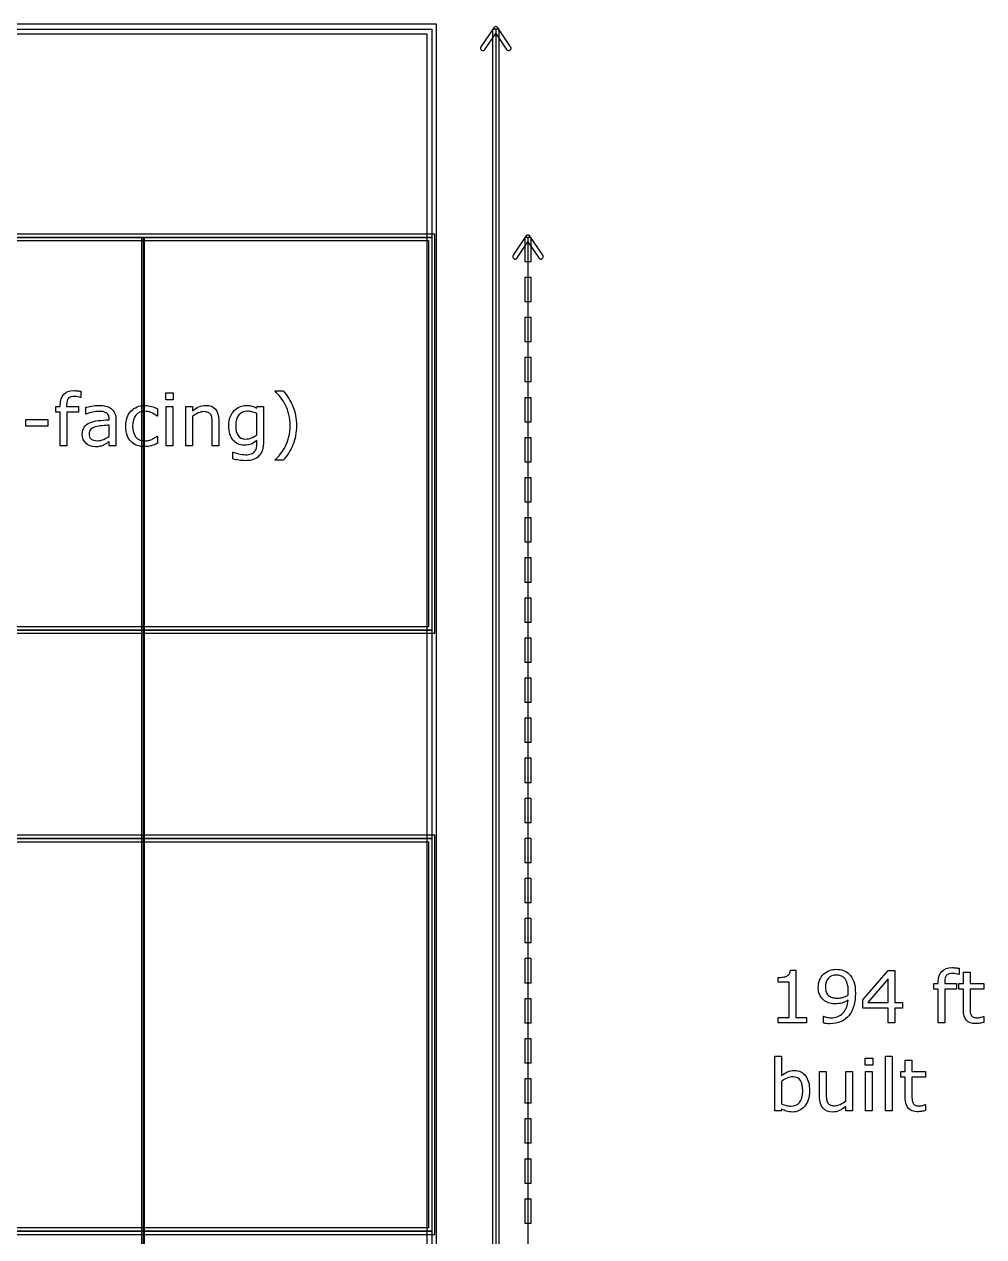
# Model space of a CAD drawing. Extents: x -13 to 750, y 12 to 2314.
# Drawn here: x 217.2 to 336.9, y 1012.2 to 1163.5 of the extents above; entities that cross this region are included whole.
import ezdxf

# ---------------------------------------------------------------- set-up
doc = ezdxf.new("R2010")
doc.units = 0
doc.layers.get('0').update_dxf_attribs({"linetype": 'CONTINUOUS'})

msp = doc.modelspace()

# ---------------------------------------------------------------- linework, layer by layer
at = {"color": 7}
for points in [[(43.400391, 1163.4896), (43.400391, 711.2904), (268.59961, 711.2904), (268.59961, 1163.4896)], [(44, 1162.89), (268, 1162.89), (268, 1136.89), (44, 1136.89)], [(44.599609, 1162.2904), (267.40039, 1162.2904), (267.40039, 712.4896), (44.599609, 712.4896)], [(275.59961, 1162.89), (275.59961, 740.89), (276.40039, 740.89), (276.40039, 1162.89)], [(275.75, 1163.056)], [(43.599609, 1137.2904), (43.599609, 1087.4896), (268.40039, 1087.4896), (268.40039, 1137.2904)], [(44, 1136.89), (268, 1136.89), (268, 1087.89), (44, 1087.89)], [(44.400391, 1136.4896), (267.59961, 1136.4896), (267.59961, 1088.2904), (44.400391, 1088.2904)], [(231.80078, 1136.89), (231.80078, 937.89), (232.19922, 937.89), (232.19922, 1136.89)], [(279.59961, 1136.89), (279.59961, 1133.89), (280.40039, 1133.89), (280.40039, 1136.89)], [(279.75, 1137.056)], [(279.59961, 1131.89), (279.59961, 1128.89), (280.40039, 1128.89), (280.40039, 1131.89)], [(279.59961, 1126.89), (279.59961, 1123.89), (280.40039, 1123.89), (280.40039, 1126.89)], [(279.59961, 1121.89), (279.59961, 1118.89), (280.40039, 1118.89), (280.40039, 1121.89)], [(235.76514, 1116.6205), (234.8335, 1116.6205), (234.8335, 1117.4774), (235.76514, 1117.4774)], [(279.59961, 1116.89), (279.59961, 1113.89), (280.40039, 1113.89), (280.40039, 1116.89)], [(235.7124, 1110.89), (234.88623, 1110.89), (234.88623, 1115.7987), (235.7124, 1115.7987)], [(220.13379, 1113.3553), (217.3916, 1113.3553), (217.3916, 1114.1507), (220.13379, 1114.1507)], [(246.19775, 1112.2392)], [(279.59961, 1111.89), (279.59961, 1108.89), (280.40039, 1108.89), (280.40039, 1111.89)], [(279.59961, 1106.89), (279.59961, 1103.89), (280.40039, 1103.89), (280.40039, 1106.89)], [(279.59961, 1101.89), (279.59961, 1098.89), (280.40039, 1098.89), (280.40039, 1101.89)], [(279.59961, 1096.89), (279.59961, 1093.89), (280.40039, 1093.89), (280.40039, 1096.89)], [(279.59961, 1091.89), (279.59961, 1088.89), (280.40039, 1088.89), (280.40039, 1091.89)], [(44, 1087.89), (268, 1087.89), (268, 1061.89), (44, 1061.89)], [(279.59961, 1086.89), (279.59961, 1083.89), (280.40039, 1083.89), (280.40039, 1086.89)], [(279.59961, 1081.89), (279.59961, 1078.89), (280.40039, 1078.89), (280.40039, 1081.89)], [(279.59961, 1076.89), (279.59961, 1073.89), (280.40039, 1073.89), (280.40039, 1076.89)], [(279.59961, 1071.89), (279.59961, 1068.89), (280.40039, 1068.89), (280.40039, 1071.89)], [(279.59961, 1066.89), (279.59961, 1063.89), (280.40039, 1063.89), (280.40039, 1066.89)], [(43.599609, 1062.2904), (43.599609, 1012.4896), (268.40039, 1012.4896), (268.40039, 1062.2904)], [(44, 1061.89), (268, 1061.89), (268, 1012.89), (44, 1012.89)], [(44.400391, 1061.4896), (267.59961, 1061.4896), (267.59961, 1013.2904), (44.400391, 1013.2904)], [(279.59961, 1061.89), (279.59961, 1058.89), (280.40039, 1058.89), (280.40039, 1061.89)], [(279.59961, 1056.89), (279.59961, 1053.89), (280.40039, 1053.89), (280.40039, 1056.89)], [(279.59961, 1051.89), (279.59961, 1048.89), (280.40039, 1048.89), (280.40039, 1051.89)], [(279.59961, 1046.89), (279.59961, 1043.89), (280.40039, 1043.89), (280.40039, 1046.89)], [(326.72998, 1040.7313), (325.75879, 1040.7313), (325.75879, 1038.89), (324.91504, 1038.89), (324.91504, 1040.7313), (321.78174, 1040.7313), (321.78174, 1041.7421), (324.9502, 1045.4335), (325.75879, 1045.4335), (325.75879, 1041.4344), (326.72998, 1041.4344)], [(324.91504, 1041.4344), (324.91504, 1044.3876), (322.37939, 1041.4344)], [(320.85006, 1042.555)], [(279.59961, 1041.89), (279.59961, 1038.89), (280.40039, 1038.89), (280.40039, 1041.89)], [(279.59961, 1036.89), (279.59961, 1033.89), (280.40039, 1033.89), (280.40039, 1036.89)], [(323.00342, 1033.6205), (322.07178, 1033.6205), (322.07178, 1034.4774), (323.00342, 1034.4774)], [(325.42045, 1027.89), (324.59428, 1027.89), (324.59428, 1034.7279), (325.42045, 1034.7279)], [(279.59961, 1031.89), (279.59961, 1028.89), (280.40039, 1028.89), (280.40039, 1031.89)], [(322.95072, 1027.89), (322.12455, 1027.89), (322.12455, 1032.7987), (322.95072, 1032.7987)], [(315.13284, 1030.3817)], [(279.59961, 1026.89), (279.59961, 1023.89), (280.40039, 1023.89), (280.40039, 1026.89)], [(279.59961, 1021.89), (279.59961, 1018.89), (280.40039, 1018.89), (280.40039, 1021.89)], [(279.59961, 1016.89), (279.59961, 1013.89), (280.40039, 1013.89), (280.40039, 1016.89)], [(44, 1012.89), (268, 1012.89), (268, 986.89), (44, 986.89)]]:
    msp.add_lwpolyline(points, close=True, dxfattribs=at)
for points in [[(275.75, 1163.056), (274.15039, 1160.6556)], [(274.65041, 1160.3236), (276, 1162.349), (277.34961, 1160.3236)], [(276, 1162.89), (276, 740.89)], [(277.84962, 1160.6556), (276.25, 1163.056)], [(232, 1136.89), (232, 937.89)], [(279.75, 1137.056), (278.15039, 1134.6556)], [(278.65041, 1134.3236), (280, 1136.349), (281.34961, 1134.3236)], [(280, 1136.89), (280, 937.89)], [(281.84962, 1134.6556), (280.25, 1137.056)], [(224.26025, 1116.9281), (224.21635, 1116.9281)], [(224.26029, 1117.6838), (224.26025, 1116.9281)], [(248.48291, 1117.684), (248.48291, 1117.728), (249.48926, 1117.728)], [(222.46293, 1115.9657), (222.46293, 1115.7987), (223.95268, 1115.7987), (223.95268, 1115.1044), (222.4893, 1115.1044), (222.4893, 1110.89), (221.66313, 1110.89), (221.66313, 1115.1044), (221.10502, 1115.1044), (221.10502, 1115.7987), (221.66313, 1115.7987), (221.66313, 1115.9613)], [(224.90625, 1114.8539), (224.86235, 1114.8539), (224.86235, 1115.6932)], [(233.81836, 1115.5043), (233.81836, 1114.5858), (233.77436, 1114.5858)], [(238.17329, 1114.5547), (238.17329, 1110.89), (237.34712, 1110.89), (237.34712, 1115.7987), (238.17329, 1115.7987), (238.17329, 1115.2538)], [(246.19779, 1115.5876), (246.25049, 1115.7985), (247.02393, 1115.7985), (247.02393, 1111.4481)], [(227.77588, 1114.1335), (227.77588, 1114.2609)], [(228.59771, 1114.2208), (228.59766, 1110.89)], [(241.45166, 1110.89), (240.62549, 1110.89), (240.62549, 1113.6849)], [(241.45161, 1114.076), (241.45166, 1110.89)], [(246.19775, 1112.2391), (246.19775, 1114.9154)], [(227.77588, 1112.0985), (227.77588, 1113.4652)], [(227.77588, 1112.0984), (227.77588, 1112.0985)], [(233.77436, 1112.1073), (233.81836, 1112.1073), (233.81836, 1111.1976)], [(251.12842, 1113.4038), (251.12842, 1113.4037)], [(228.59766, 1110.89), (227.77588, 1110.89), (227.77588, 1111.4129)], [(246.19779, 1111.1096), (246.19779, 1111.5579)], [(243.21826, 1109.242), (243.21826, 1110.0857), (243.26226, 1110.0857)], [(249.48926, 1109.0795), (248.48291, 1109.0795), (248.48291, 1109.1235)], [(333.78324, 1045.6838), (333.7832, 1044.9281)], [(314.76367, 1038.89), (311.22168, 1038.89), (311.22168, 1039.558), (312.58398, 1039.558), (312.58398, 1043.9437), (311.22168, 1043.9437), (311.22168, 1044.5414)], [(312.74658, 1045.4555), (313.42773, 1045.4555), (313.42773, 1039.5581), (314.76367, 1039.5581), (314.76367, 1038.89)], [(333.7832, 1044.9281), (333.7393, 1044.9281)], [(334.32373, 1040.4936), (334.32373, 1043.104), (333.76562, 1043.104), (333.76562, 1043.7983), (334.32373, 1043.7983), (334.32373, 1045.2089), (335.1499, 1045.2089), (335.1499, 1043.7983), (336.85498, 1043.7983), (336.85498, 1043.104), (335.1499, 1043.104), (335.1499, 1040.8671)], [(319.96282, 1042.7437), (319.9624, 1042.744)], [(331.98588, 1043.9657), (331.98588, 1043.7987), (333.47563, 1043.7987), (333.47563, 1043.1044), (332.01225, 1043.1044), (332.01225, 1038.89), (331.18608, 1038.89), (331.18608, 1043.1044), (330.62797, 1043.1044), (330.62797, 1043.7987), (331.18608, 1043.7987), (331.18608, 1043.9613)], [(316.85547, 1038.8636), (316.85547, 1039.703), (316.89937, 1039.703)], [(336.81106, 1039.6762), (336.85496, 1039.6762), (336.85498, 1038.9339)], [(311.63916, 1028.1185), (311.58646, 1027.89), (310.81302, 1027.89), (310.81302, 1034.7279), (311.63919, 1034.7279), (311.63919, 1032.2845)], [(327.07279, 1029.4937), (327.07279, 1032.1041), (326.51469, 1032.1041), (326.51469, 1032.7984), (327.07279, 1032.7984), (327.07279, 1034.209), (327.89897, 1034.209), (327.89897, 1032.7984), (329.60404, 1032.7984), (329.60404, 1032.1041), (327.89897, 1032.1041), (327.89897, 1029.8672)], [(316.38525, 1029.6127), (316.38525, 1032.7987), (317.21143, 1032.7987), (317.21143, 1030.0038)], [(319.66352, 1029.1336), (319.66352, 1032.7986), (320.4897, 1032.7986), (320.48975, 1027.89)], [(311.63916, 1031.5902), (311.63916, 1028.7777)], [(314.28027, 1030.3593), (314.28027, 1030.3597)], [(320.48975, 1027.89), (319.66357, 1027.89), (319.66357, 1028.4349)], [(329.56013, 1028.6763), (329.60403, 1028.6763), (329.60404, 1027.934)]]:
    msp.add_lwpolyline(points, dxfattribs=at)
for points in [[(276, 1163.190144), (275.899454, 1163.190144), (275.805592, 1163.13978), (275.75, 1163.056)], [(276.25, 1163.056), (276.194408, 1163.13978), (276.100546, 1163.190144), (276, 1163.190144)], [(274.15039, 1160.6556), (274.106339, 1160.589303), (274.090441, 1160.508218), (274.106196, 1160.430195)], [(277.893814, 1160.430195), (277.909569, 1160.508218), (277.893671, 1160.589303), (277.84962, 1160.6556)], [(274.106196, 1160.430195), (274.12195, 1160.352173), (274.168066, 1160.28361), (274.23439, 1160.2396)], [(274.23439, 1160.2396), (274.300688, 1160.195543), (274.381778, 1160.179641), (274.459806, 1160.195396)], [(274.459806, 1160.195396), (274.537833, 1160.211151), (274.6064, 1160.25727), (274.65041, 1160.3236)], [(277.34961, 1160.3236), (277.39362, 1160.257273), (277.462185, 1160.211155), (277.54021, 1160.195401)], [(277.54021, 1160.195401), (277.618235, 1160.179646), (277.699322, 1160.195546), (277.76562, 1160.2396)], [(277.76562, 1160.2396), (277.831944, 1160.28361), (277.87806, 1160.352173), (277.893814, 1160.430195)], [(280, 1137.190144), (279.899454, 1137.190144), (279.805592, 1137.13978), (279.75, 1137.056)], [(280.25, 1137.056), (280.194408, 1137.13978), (280.100546, 1137.190144), (280, 1137.190144)], [(278.15039, 1134.6556), (278.106339, 1134.589303), (278.090441, 1134.508218), (278.106196, 1134.430195)], [(278.106196, 1134.430195), (278.12195, 1134.352173), (278.168066, 1134.28361), (278.23439, 1134.2396)], [(278.23439, 1134.2396), (278.300688, 1134.195543), (278.381778, 1134.179641), (278.459806, 1134.195396)], [(278.459806, 1134.195396), (278.537833, 1134.211151), (278.6064, 1134.25727), (278.65041, 1134.3236)], [(281.34961, 1134.3236), (281.39362, 1134.257273), (281.462185, 1134.211155), (281.54021, 1134.195401)], [(281.54021, 1134.195401), (281.618235, 1134.179646), (281.699322, 1134.195546), (281.76562, 1134.2396)], [(281.76562, 1134.2396), (281.831944, 1134.28361), (281.87806, 1134.352173), (281.893814, 1134.430195)], [(281.893814, 1134.430195), (281.909569, 1134.508218), (281.893671, 1134.589303), (281.84962, 1134.6556)], [(221.66313, 1115.9613), (221.66313, 1116.5443), (221.808147, 1116.991067), (222.09818, 1117.3016)], [(222.09818, 1117.3016), (222.38822, 1117.615067), (222.807167, 1117.7718), (223.35502, 1117.7718)], [(222.70024, 1116.8138), (222.542033, 1116.658533), (222.46293, 1116.375833), (222.46293, 1115.9657)], [(223.47367, 1117.0511), (223.119177, 1117.0511), (222.861367, 1116.972), (222.70024, 1116.8138)], [(223.35502, 1117.7718), (223.539593, 1117.7718), (223.70512, 1117.763133), (223.8516, 1117.7458)], [(223.86039, 1117.0071), (223.713903, 1117.036433), (223.584997, 1117.0511), (223.47367, 1117.0511)], [(223.8516, 1117.7458), (224.001013, 1117.728467), (224.137243, 1117.7078), (224.26029, 1117.6838)], [(224.21635, 1116.9281), (224.12553, 1116.954767), (224.006877, 1116.9811), (223.86039, 1117.0071)], [(249.15967, 1116.9414), (248.945803, 1117.2226), (248.720217, 1117.470133), (248.48291, 1117.684)], [(249.76172, 1115.9658), (249.577147, 1116.337867), (249.376463, 1116.663067), (249.15967, 1116.9414)], [(249.48926, 1117.728), (250.007813, 1117.133267), (250.410643, 1116.484333), (250.69775, 1115.7812)], [(224.86235, 1115.6932), (225.023483, 1115.7372), (225.256397, 1115.785533), (225.56109, 1115.8382)], [(225.73242, 1115.1), (225.46582, 1115.044667), (225.19043, 1114.962633), (224.90625, 1114.8539)], [(225.56109, 1115.8382), (225.865777, 1115.890867), (226.166067, 1115.9172), (226.46196, 1115.9172)], [(226.45752, 1115.188), (226.24072, 1115.188), (225.99902, 1115.158667), (225.73242, 1115.1)], [(226.97168, 1115.153), (226.80762, 1115.176333), (226.636233, 1115.188), (226.45752, 1115.188)], [(226.46196, 1115.9172), (226.807667, 1115.9172), (227.10796, 1115.887867), (227.36284, 1115.8292)], [(227.39355, 1115.0168), (227.276363, 1115.084133), (227.13574, 1115.129533), (226.97168, 1115.153)], [(227.36284, 1115.8292), (227.620653, 1115.773867), (227.84331, 1115.677167), (228.03081, 1115.5391)], [(228.03081, 1115.5391), (228.215383, 1115.404367), (228.35601, 1115.230067), (228.45269, 1115.0162)], [(229.83691, 1113.3378), (229.83691, 1114.140533), (230.056637, 1114.7704), (230.49609, 1115.2274)], [(230.49609, 1115.2274), (230.938477, 1115.6844), (231.521487, 1115.9129), (232.24512, 1115.9129)], [(232.20991, 1115.1966), (231.741163, 1115.1966), (231.370557, 1115.0384), (231.09809, 1114.722)], [(232.99214, 1115.0384), (232.72554, 1115.143867), (232.464797, 1115.1966), (232.20991, 1115.1966)], [(232.24512, 1115.9129), (232.526367, 1115.9129), (232.801757, 1115.873367), (233.07129, 1115.7943)], [(233.07129, 1115.7943), (233.34375, 1115.715167), (233.592773, 1115.6185), (233.81836, 1115.5043)], [(238.17329, 1115.2538), (238.431103, 1115.467667), (238.697703, 1115.634633), (238.97309, 1115.7547)], [(239.58833, 1115.148), (239.362743, 1115.148), (239.126903, 1115.092333), (238.88081, 1114.981)], [(238.97309, 1115.7547), (239.248483, 1115.874833), (239.5312, 1115.9349), (239.82124, 1115.9349)], [(240.12446, 1115.056), (239.986767, 1115.117333), (239.808057, 1115.148), (239.58833, 1115.148)], [(239.82124, 1115.9349), (240.351513, 1115.9349), (240.75581, 1115.775233), (241.03413, 1115.4559)], [(241.03413, 1115.4559), (241.31245, 1115.136567), (241.45161, 1114.6766), (241.45161, 1114.076)], [(242.87992, 1114.4802), (243.00004, 1114.787867), (243.16264, 1115.053), (243.36772, 1115.2756)], [(243.36772, 1115.2756), (243.558147, 1115.483667), (243.78959, 1115.6448), (244.06205, 1115.759)], [(245.02002, 1115.1923), (244.56592, 1115.1923), (244.208497, 1115.039967), (243.94775, 1114.7353)], [(244.06205, 1115.759), (244.33451, 1115.8762), (244.605507, 1115.9348), (244.87504, 1115.9348)], [(244.87504, 1115.9348), (245.15922, 1115.9348), (245.396523, 1115.905467), (245.58695, 1115.8468)], [(245.58252, 1115.1263), (245.39502, 1115.1703), (245.20752, 1115.1923), (245.02002, 1115.1923)], [(246.19775, 1114.9154), (245.978023, 1115.015), (245.772947, 1115.0853), (245.58252, 1115.1263)], [(245.58695, 1115.8468), (245.78031, 1115.7908), (245.983923, 1115.7044), (246.19779, 1115.5876)], [(250.19238, 1114.7749), (250.083987, 1115.2085), (249.940433, 1115.605467), (249.76172, 1115.9658)], [(250.69775, 1115.7812), (250.984863, 1115.078067), (251.12842, 1114.2856), (251.12842, 1113.4038)], [(224.66455, 1113.215), (224.825683, 1113.446467), (225.0542, 1113.6281), (225.3501, 1113.7599)], [(225.3501, 1113.7599), (225.648927, 1113.891767), (226.007813, 1113.981133), (226.42676, 1114.028)], [(226.42676, 1114.028), (226.845707, 1114.074667), (227.295413, 1114.109833), (227.77588, 1114.1335)], [(227.6748, 1114.7267), (227.610333, 1114.849767), (227.516583, 1114.946467), (227.39355, 1115.0168)], [(227.77588, 1114.2609), (227.77588, 1114.448433), (227.742187, 1114.6037), (227.6748, 1114.7267)], [(228.45269, 1115.0162), (228.54937, 1114.802333), (228.59771, 1114.5372), (228.59771, 1114.2208)], [(231.09809, 1114.722), (230.828563, 1114.408533), (230.6938, 1113.947133), (230.6938, 1113.3378)], [(233.77436, 1114.5858), (233.522407, 1114.782067), (233.261667, 1114.932933), (232.99214, 1115.0384)], [(238.88081, 1114.981), (238.634717, 1114.869667), (238.398877, 1114.727567), (238.17329, 1114.5547)], [(240.44087, 1114.7836), (240.367623, 1114.9066), (240.262153, 1114.9974), (240.12446, 1115.056)], [(240.58589, 1114.3177), (240.559557, 1114.516967), (240.511217, 1114.672267), (240.44087, 1114.7836)], [(240.62549, 1113.6849), (240.62549, 1113.9105), (240.61229, 1114.121433), (240.58589, 1114.3177)], [(242.70414, 1113.3904), (242.70414, 1113.812267), (242.762733, 1114.175533), (242.87992, 1114.4802)], [(243.94775, 1114.7353), (243.68701, 1114.430633), (243.55664, 1113.988267), (243.55664, 1113.4082)], [(250.35498, 1113.4038), (250.35498, 1113.884267), (250.30078, 1114.3413), (250.19238, 1114.7749)], [(224.42725, 1112.3141), (224.42725, 1112.686167), (224.50635, 1112.986467), (224.66455, 1113.215)], [(224.88867, 1111.1935), (224.581057, 1111.4865), (224.42725, 1111.860033), (224.42725, 1112.3141)], [(225.49951, 1112.9553), (225.35303, 1112.8147), (225.27979, 1112.6199), (225.27979, 1112.3709)], [(225.27979, 1112.3709), (225.27979, 1112.089633), (225.36475, 1111.8772), (225.53467, 1111.7336)], [(226.0752, 1113.2717), (225.837893, 1113.204367), (225.645997, 1113.0989), (225.49951, 1112.9553)], [(226.88379, 1113.3992), (226.543943, 1113.369867), (226.274413, 1113.327367), (226.0752, 1113.2717)], [(227.77588, 1113.4652), (227.523927, 1113.450533), (227.226563, 1113.428533), (226.88379, 1113.3992)], [(227.10791, 1111.6897), (227.348143, 1111.803967), (227.5708, 1111.9402), (227.77588, 1112.0984)], [(230.0127, 1112.2084), (229.895507, 1112.530667), (229.83691, 1112.907133), (229.83691, 1113.3378)], [(230.50928, 1111.4086), (230.295413, 1111.619533), (230.129887, 1111.886133), (230.0127, 1112.2084)], [(230.6938, 1113.3378), (230.6938, 1112.746), (230.825637, 1112.290433), (231.08931, 1111.9711)], [(233.52388, 1111.9271), (233.629347, 1111.997433), (233.71284, 1112.0575), (233.77436, 1112.1073)], [(243.2183, 1111.5974), (242.875527, 1112.0222), (242.70414, 1112.619867), (242.70414, 1113.3904)], [(243.55664, 1113.4082), (243.55664, 1112.8574), (243.65332, 1112.4399), (243.84668, 1112.1557)], [(243.84668, 1112.1557), (244.04004, 1111.871567), (244.36084, 1111.7295), (244.80908, 1111.7295)], [(245.52979, 1111.8657), (245.77295, 1111.959433), (245.995603, 1112.083933), (246.19775, 1112.2392)], [(250.19238, 1112.0283), (250.30078, 1112.4443), (250.35498, 1112.9028), (250.35498, 1113.4038)], [(251.12842, 1113.4037), (251.12842, 1112.521833), (250.984863, 1111.729333), (250.69775, 1111.0262)], [(226.01367, 1110.7541), (225.57129, 1110.7541), (225.19629, 1110.900567), (224.88867, 1111.1935)], [(225.53467, 1111.7336), (225.70459, 1111.593), (225.963867, 1111.5227), (226.3125, 1111.5227)], [(226.64209, 1110.8241), (226.463377, 1110.777433), (226.253903, 1110.7541), (226.01367, 1110.7541)], [(226.3125, 1111.5227), (226.60254, 1111.5227), (226.867677, 1111.578367), (227.10791, 1111.6897)], [(227.1167, 1110.9911), (226.979007, 1110.9237), (226.820803, 1110.868033), (226.64209, 1110.8241)], [(227.47705, 1111.202), (227.354003, 1111.114133), (227.233887, 1111.043833), (227.1167, 1110.9911)], [(227.77588, 1111.4129), (227.70264, 1111.3629), (227.60303, 1111.2926), (227.47705, 1111.202)], [(231.26953, 1110.9339), (230.97363, 1111.039367), (230.720213, 1111.1976), (230.50928, 1111.4086)], [(231.08931, 1111.9711), (231.35591, 1111.654633), (231.729443, 1111.4964), (232.20991, 1111.4964)], [(232.24512, 1110.7801), (231.890627, 1110.7801), (231.56543, 1110.831367), (231.26953, 1110.9339)], [(232.20991, 1111.4964), (232.376903, 1111.4964), (232.546827, 1111.5184), (232.71968, 1111.5624)], [(233.03174, 1110.89), (232.785647, 1110.816733), (232.52344, 1110.7801), (232.24512, 1110.7801)], [(232.71968, 1111.5624), (232.892527, 1111.6064), (233.0478, 1111.6635), (233.1855, 1111.7337)], [(233.81836, 1111.1976), (233.542967, 1111.0658), (233.28076, 1110.963267), (233.03174, 1110.89)], [(233.1855, 1111.7337), (233.305613, 1111.795033), (233.418407, 1111.8595), (233.52388, 1111.9271)], [(244.61576, 1110.9646), (244.029827, 1110.9646), (243.564007, 1111.175533), (243.2183, 1111.5974)], [(245.48149, 1111.1096), (245.255903, 1111.012933), (244.967327, 1110.9646), (244.61576, 1110.9646)], [(244.80908, 1111.7295), (245.049313, 1111.7295), (245.28955, 1111.7749), (245.52979, 1111.8657)], [(246.19779, 1111.5579), (245.94877, 1111.358633), (245.710003, 1111.2092), (245.48149, 1111.1096)], [(245.91216, 1110.156), (246.0147, 1110.270267), (246.087943, 1110.407967), (246.13189, 1110.5691)], [(246.13189, 1110.5691), (246.175823, 1110.730233), (246.19779, 1110.9104), (246.19779, 1111.1096)], [(247.02393, 1111.4481), (247.02393, 1110.6161), (246.834963, 1110.005267), (246.45703, 1109.6156)], [(249.15967, 1109.8662), (249.388183, 1110.1562), (249.588867, 1110.4814), (249.76172, 1110.8418)], [(250.69775, 1111.0262), (250.410643, 1110.323067), (250.007813, 1109.674167), (249.48926, 1109.0795)], [(249.76172, 1110.8418), (249.94336, 1111.2168), (250.086913, 1111.6123), (250.19238, 1112.0283)], [(243.94775, 1109.0881), (243.701657, 1109.123433), (243.458493, 1109.174733), (243.21826, 1109.242)], [(243.26226, 1110.0857), (243.397027, 1110.033033), (243.610893, 1109.968567), (243.90386, 1109.8923)], [(243.90386, 1109.8923), (244.196827, 1109.813233), (244.489793, 1109.7737), (244.78276, 1109.7737)], [(244.7124, 1109.0311), (244.45166, 1109.0311), (244.196777, 1109.0501), (243.94775, 1109.0881)], [(246.45703, 1109.6156), (246.079103, 1109.225933), (245.49756, 1109.0311), (244.7124, 1109.0311)], [(244.78276, 1109.7737), (245.064013, 1109.7737), (245.296927, 1109.8074), (245.4815, 1109.8748)], [(245.4815, 1109.8748), (245.666067, 1109.942133), (245.80962, 1110.035867), (245.91216, 1110.156)], [(248.48291, 1109.1235), (248.708497, 1109.325633), (248.934083, 1109.5732), (249.15967, 1109.8662)], [(316.8774, 1044.9369), (317.316853, 1045.355833), (317.852987, 1045.5653), (318.4858, 1045.5653)], [(318.4858, 1045.5653), (318.802207, 1045.5653), (319.095177, 1045.5155), (319.36471, 1045.4159)], [(331.62113, 1045.3016), (331.91117, 1045.615067), (332.330117, 1045.7718), (332.87797, 1045.7718)], [(332.87797, 1045.7718), (333.062543, 1045.7718), (333.22807, 1045.763133), (333.37455, 1045.7458)], [(333.37455, 1045.7458), (333.523963, 1045.728467), (333.660193, 1045.7078), (333.78324, 1045.6838)], [(311.22168, 1044.5414), (311.406253, 1044.5414), (311.604007, 1044.556067), (311.81494, 1044.5854)], [(311.81494, 1044.5854), (312.02588, 1044.6174), (312.18555, 1044.6628), (312.29395, 1044.7216)], [(312.29395, 1044.7216), (312.42871, 1044.794867), (312.534177, 1044.887167), (312.61035, 1044.9985)], [(312.61035, 1044.9985), (312.68945, 1045.112767), (312.73486, 1045.2651), (312.74658, 1045.4555)], [(316.21822, 1043.3065), (316.21822, 1043.9745), (316.437947, 1044.517967), (316.8774, 1044.9369)], [(317.4751, 1044.4536), (317.231933, 1044.189933), (317.11035, 1043.819333), (317.11035, 1043.3418)], [(318.47705, 1044.8491), (318.055177, 1044.8491), (317.721193, 1044.717267), (317.4751, 1044.4536)], [(318.99121, 1044.7611), (318.83301, 1044.819767), (318.661623, 1044.8491), (318.47705, 1044.8491)], [(319.43506, 1044.4798), (319.297367, 1044.611667), (319.149417, 1044.705433), (318.99121, 1044.7611)], [(319.36471, 1045.4159), (319.634237, 1045.319233), (319.870077, 1045.172733), (320.07223, 1044.9764)], [(319.82178, 1043.8382), (319.728027, 1044.1136), (319.59912, 1044.327467), (319.43506, 1044.4798)], [(320.07223, 1044.9764), (320.32125, 1044.733267), (320.513143, 1044.4198), (320.64791, 1044.036)], [(320.64791, 1044.036), (320.782677, 1043.655133), (320.85006, 1043.161467), (320.85006, 1042.555)], [(331.18608, 1043.9613), (331.18608, 1044.5443), (331.331097, 1044.991067), (331.62113, 1045.3016)], [(332.22318, 1044.8138), (332.06498, 1044.658533), (331.98588, 1044.375833), (331.98588, 1043.9657)], [(332.99662, 1045.0511), (332.642127, 1045.0511), (332.384313, 1044.972), (332.22318, 1044.8138)], [(333.38334, 1045.0071), (333.236853, 1045.036433), (333.107947, 1045.0511), (332.99662, 1045.0511)], [(333.7393, 1044.9281), (333.64848, 1044.954767), (333.529827, 1044.9811), (333.38334, 1045.0071)], [(316.41158, 1042.3177), (316.282673, 1042.5931), (316.21822, 1042.9227), (316.21822, 1043.3065)], [(317.11035, 1043.3418), (317.11035, 1043.063467), (317.1499, 1042.8364), (317.229, 1042.6606)], [(317.229, 1042.6606), (317.308107, 1042.4848), (317.44141, 1042.331), (317.62891, 1042.1992)], [(319.9624, 1042.744), (319.9624, 1043.198133), (319.915527, 1043.562867), (319.82178, 1043.8382)], [(319.94482, 1042.3306), (319.947487, 1042.391933), (319.950487, 1042.452), (319.95382, 1042.5108)], [(319.95382, 1042.5108), (319.95982, 1042.572133), (319.96282, 1042.649767), (319.96282, 1042.7437)], [(320.8501, 1042.555), (320.8501, 1041.983733), (320.78418, 1041.4652), (320.65234, 1040.9994)], [(316.99605, 1041.6366), (316.738237, 1041.815267), (316.543413, 1042.0423), (316.41158, 1042.3177)], [(317.65084, 1041.329), (317.43404, 1041.381667), (317.215777, 1041.4842), (316.99605, 1041.6366)], [(317.62891, 1042.1992), (317.760743, 1042.1084), (317.90576, 1042.046867), (318.06396, 1042.0146)], [(318.38473, 1041.25), (318.115197, 1041.25), (317.870567, 1041.276333), (317.65084, 1041.329)], [(318.06396, 1042.0146), (318.222167, 1041.985267), (318.39795, 1041.9706), (318.59131, 1041.9706)], [(319.17135, 1041.3554), (318.931117, 1041.285133), (318.66891, 1041.25), (318.38473, 1041.25)], [(318.59131, 1041.9706), (318.819823, 1041.9706), (319.051267, 1042.001267), (319.28564, 1042.0626)], [(319.94039, 1041.707), (319.66793, 1041.542933), (319.411583, 1041.425733), (319.17135, 1041.3554)], [(319.28564, 1042.0626), (319.52002, 1042.123933), (319.739747, 1042.213267), (319.94482, 1042.3306)], [(319.29879, 1040.0986), (319.66793, 1040.488267), (319.881797, 1041.0244), (319.94039, 1041.707)], [(320.65234, 1040.9994), (320.523433, 1040.533533), (320.327147, 1040.136567), (320.06348, 1039.8085)], [(316.89937, 1039.703), (316.984337, 1039.659), (317.104457, 1039.6165), (317.25973, 1039.5755)], [(317.25973, 1039.5755), (317.415003, 1039.5375), (317.587853, 1039.5185), (317.77828, 1039.5185)], [(317.77828, 1039.5185), (318.42574, 1039.5185), (318.932577, 1039.711867), (319.29879, 1040.0986)], [(320.06348, 1039.8085), (319.796873, 1039.4745), (319.462887, 1039.216667), (319.06152, 1039.035)], [(334.71484, 1039.1972), (334.4541, 1039.466733), (334.32373, 1039.898867), (334.32373, 1040.4936)], [(335.1499, 1040.8671), (335.1499, 1040.6093), (335.155767, 1040.407167), (335.1675, 1040.2607)], [(335.1675, 1040.2607), (335.179233, 1040.117167), (335.22025, 1039.9824), (335.29055, 1039.8564)], [(335.29055, 1039.8564), (335.355017, 1039.7392), (335.442907, 1039.652767), (335.55422, 1039.5971)], [(335.55422, 1039.5971), (335.66848, 1039.544433), (335.84133, 1039.5181), (336.07277, 1039.5181)], [(336.07277, 1039.5181), (336.207537, 1039.5181), (336.348163, 1039.5371), (336.49465, 1039.5751)], [(336.49465, 1039.5751), (336.641137, 1039.616433), (336.746607, 1039.650133), (336.81106, 1039.6762)], [(317.21582, 1038.7886), (317.081053, 1038.803267), (316.960937, 1038.828267), (316.85547, 1038.8636)], [(317.64648, 1038.7626), (317.49414, 1038.7626), (317.350587, 1038.771267), (317.21582, 1038.7886)], [(319.06152, 1039.035), (318.660153, 1038.8534), (318.188473, 1038.7626), (317.64648, 1038.7626)], [(335.85742, 1038.7929), (335.356447, 1038.7929), (334.975587, 1038.927667), (334.71484, 1039.1972)], [(336.34521, 1038.8329), (336.16357, 1038.806233), (336.000973, 1038.7929), (335.85742, 1038.7929)], [(336.85498, 1038.9339), (336.699707, 1038.893233), (336.529783, 1038.859567), (336.34521, 1038.8329)], [(312.32471, 1031.9901), (312.078617, 1031.887567), (311.8501, 1031.754267), (311.63916, 1031.5902)], [(311.63919, 1032.2845), (311.870637, 1032.474967), (312.11673, 1032.630267), (312.37747, 1032.7504)], [(313.0542, 1032.1483), (312.813967, 1032.1483), (312.570803, 1032.095567), (312.32471, 1031.9901)], [(312.37747, 1032.7504), (312.63821, 1032.8734), (312.93118, 1032.9349), (313.25638, 1032.9349)], [(313.99023, 1031.6913), (313.796877, 1031.995967), (313.484867, 1032.1483), (313.0542, 1032.1483)], [(313.25638, 1032.9349), (313.836453, 1032.9349), (314.293483, 1032.712267), (314.62747, 1032.267)], [(314.62747, 1032.267), (314.964383, 1031.821667), (315.13284, 1031.193233), (315.13284, 1030.3817)], [(313.88916, 1028.9443), (314.1499, 1029.246033), (314.28027, 1029.7177), (314.28027, 1030.3593)], [(314.28027, 1030.3597), (314.28027, 1030.945633), (314.18359, 1031.3895), (313.99023, 1031.6913)], [(315.13281, 1030.3817), (315.13281, 1029.971567), (315.074217, 1029.602433), (314.95703, 1029.2743)], [(312.81689, 1028.496), (313.273923, 1028.496), (313.631347, 1028.645433), (313.88916, 1028.9443)], [(314.95703, 1029.2743), (314.84277, 1028.946167), (314.687497, 1028.670767), (314.49121, 1028.4481)], [(316.81592, 1028.224), (316.528807, 1028.5404), (316.38525, 1029.0033), (316.38525, 1029.6127)], [(317.21143, 1030.0038), (317.21143, 1029.754733), (317.22313, 1029.540867), (317.24653, 1029.3622)], [(317.24653, 1029.3622), (317.269997, 1029.1864), (317.319803, 1029.0355), (317.39595, 1028.9095)], [(317.39595, 1028.9095), (317.47505, 1028.780633), (317.577587, 1028.6869), (317.70356, 1028.6283)], [(318.95161, 1028.7073), (319.20649, 1028.818633), (319.443793, 1028.960733), (319.66352, 1029.1336)], [(327.46391, 1028.1973), (327.203163, 1028.466833), (327.07279, 1028.898967), (327.07279, 1029.4937)], [(327.89897, 1029.8672), (327.89897, 1029.6094), (327.904837, 1029.407267), (327.91657, 1029.2608)], [(327.91657, 1029.2608), (327.928303, 1029.117267), (327.96932, 1028.9825), (328.03962, 1028.8565)], [(328.03962, 1028.8565), (328.104087, 1028.7393), (328.191977, 1028.652867), (328.30329, 1028.5972)], [(311.63916, 1028.7777), (311.873533, 1028.672233), (312.074217, 1028.599), (312.24121, 1028.558)], [(312.25439, 1027.8548), (312.046383, 1027.919467), (311.841307, 1028.007367), (311.63916, 1028.1185)], [(312.24121, 1028.558), (312.41113, 1028.516667), (312.603023, 1028.496), (312.81689, 1028.496)], [(312.98389, 1027.7538), (312.70557, 1027.7538), (312.462403, 1027.787467), (312.25439, 1027.8548)], [(313.80566, 1027.9252), (313.55664, 1027.810933), (313.282717, 1027.7538), (312.98389, 1027.7538)], [(314.49121, 1028.4481), (314.283203, 1028.216633), (314.054687, 1028.042333), (313.80566, 1027.9252)], [(318.02002, 1027.7538), (317.504393, 1027.7538), (317.103027, 1027.910533), (316.81592, 1028.224)], [(317.70356, 1028.6283), (317.82954, 1028.569633), (318.012647, 1028.5403), (318.25288, 1028.5403)], [(318.86377, 1027.9296), (318.60889, 1027.8124), (318.32764, 1027.7538), (318.02002, 1027.7538)], [(318.25288, 1028.5403), (318.466747, 1028.5403), (318.699657, 1028.595967), (318.95161, 1028.7073)], [(319.66357, 1028.4349), (319.38525, 1028.215167), (319.11865, 1028.046733), (318.86377, 1027.9296)], [(328.60649, 1027.793), (328.10551, 1027.793), (327.72465, 1027.927767), (327.46391, 1028.1973)], [(328.30329, 1028.5972), (328.41755, 1028.544533), (328.590403, 1028.5182), (328.82185, 1028.5182)], [(329.09428, 1027.833), (328.91264, 1027.806333), (328.750043, 1027.793), (328.60649, 1027.793)], [(328.82185, 1028.5182), (328.956617, 1028.5182), (329.09724, 1028.5372), (329.24372, 1028.5752)], [(329.60404, 1027.934), (329.448767, 1027.893333), (329.278847, 1027.859667), (329.09428, 1027.833)], [(329.24372, 1028.5752), (329.390207, 1028.616533), (329.495677, 1028.650233), (329.56013, 1028.6763)]]:
    msp.add_open_spline(points, degree=3, dxfattribs=at)

doc.saveas('drawing.dxf')
